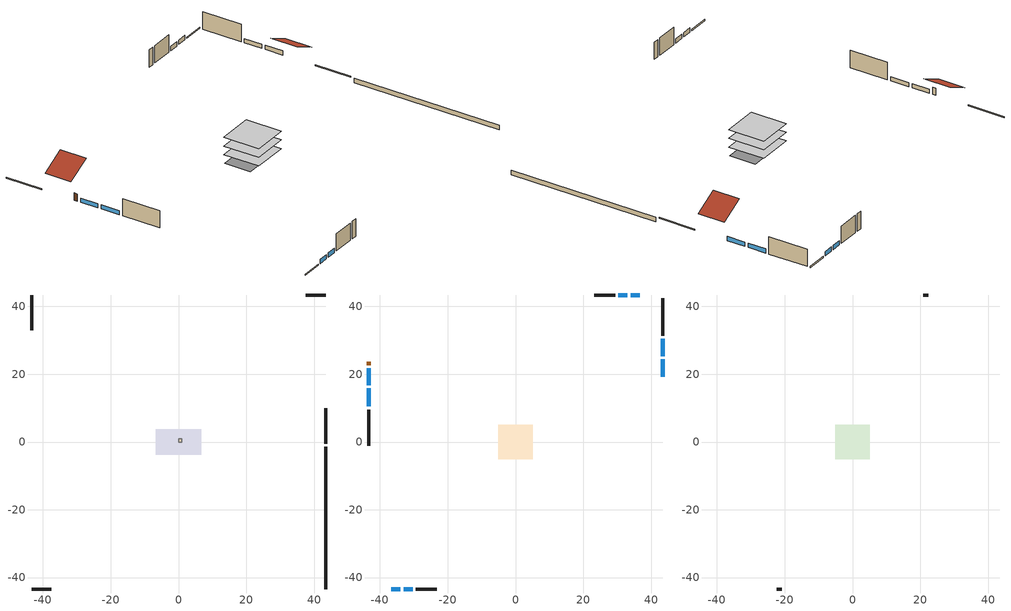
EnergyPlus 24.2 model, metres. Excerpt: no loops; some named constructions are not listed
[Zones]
air source heat pump airloop ret air zone
 floor adiabatic (AdiabaticConst): 0,0 0,1 1,1 1,0 z0
 wall adiabatic (AdiabaticConst): 0,1 0,0 1,0 1,1 0,1 z0:1
 ceiling adiabatic (AdiabaticConst): 1,0 1,1 0,1 0,0 z1
crawlspace - vented
 floor foundation (Slab1 construction): -6.75,-3.75 -6.75,3.75 6.75,3.75 6.75,-3.75 z-0.91
 wall outside (RimJoist1 construction): 43.39,-0.47 43.39,9.92 z0.3:0.61
 wall outside (RimJoist2 construction): -43.39,-43.39 -37.6,-43.39 z0.3:0.61
 wall outside (RimJoist3 construction): -43.39,43.39 -43.39,32.99 z0.3:0.61
 wall outside (RimJoist4 construction): 43.39,43.39 37.6,43.39 z0.3:0.61
 wall foundation (FoundationWall1 construction): 43.39,-43.39 43.39,-1.4 z-0.91:0.3
conditioned space
 floor to crawlspace - vented (Floor1 construction): -5.03,-5.03 -5.03,5.03 5.03,5.03 5.03,-5.03 z0.3
 floor adiabatic (AdiabaticFloorConstruction): -5.03,-5.03 -5.03,5.03 5.03,5.03 5.03,-5.03 z2.74
 wall outside (AdiabaticWallConstruction 1): -43.39,23.62 -43.39,22.7 z0.3:2.34
 wall outside (AdiabaticWallConstruction): 43.39,19.3 43.39,24.42 / 43.39,25.35 43.39,30.46 / -43.39,15.8 -43.39,10.48 z0.3:1.46; -36.67,-43.39 -33.97,-43.39 / -33.04,-43.39 -30.34,-43.39 / 36.67,43.39 33.97,43.39 / 33.04,43.39 30.34,43.39 z0.3:1.52; -43.39,21.77 -43.39,16.73 z0.3:1.43
 wall outside (Wall1 construction): 43.39,31.39 43.39,42.46 z0.3:5.18
 wall outside (Wall2 construction): -29.42,-43.39 -23.27,-43.39 z0.3:5.18
 wall outside (Wall3 construction): -43.39,9.55 -43.39,-1.13 z0.3:5.18
 wall outside (Wall4 construction): 29.42,43.39 23.27,43.39 z0.3:5.18
 window (WindowConstruction): 43.39,19.3 43.39,24.42 z0.3:1.46
 window (WindowConstruction 1): 43.39,25.35 43.39,30.46 z0.3:1.46
 window (WindowConstruction 2): -36.67,-43.39 -33.97,-43.39 z0.3:1.52
 window (WindowConstruction 3): -33.04,-43.39 -30.34,-43.39 z0.3:1.52
 window (WindowConstruction 4): -43.39,21.77 -43.39,16.73 z0.3:1.43
 window (WindowConstruction 5): -43.39,15.8 -43.39,10.48 z0.3:1.46
 window (WindowConstruction 6): 36.67,43.39 33.97,43.39 z0.3:1.52
 window (WindowConstruction 7): 33.04,43.39 30.34,43.39 z0.3:1.52
 door (Door): -43.39,23.61 -43.39,22.7 z0.3:2.34
 ceiling adiabatic (AdiabaticFloorConstruction): 5.03,-5.03 5.03,5.03 -5.03,5.03 -5.03,-5.03 z2.74
attic - vented
 floor to conditioned space (Floor2 construction Reversed): -5.03,-5.03 -5.03,5.03 5.03,5.03 5.03,-5.03 z5.18
 wall outside (Wall5 construction): -22.34,-43.39 -20.89,-43.39 z0.3:5.18
 wall outside (Wall6 construction): 22.34,43.39 20.89,43.39 z0.3:5.18
 roof outside (Roof1 construction): 43.39,18.37,5.18 36.66,18.37,8.55 36.66,10.85,8.55 43.39,10.85,5.18
 roof outside (Roof2 construction): -43.39,24.54,5.18 -36.66,24.54,8.55 -36.66,32.07,8.55 -43.39,32.07,5.18
[Material] Roughness=Rough; Thermal Absorptance=0.9
Name | Thickness {m} | Conductivity {W/m-K} | Density {kg/m3} | Specific Heat {J/kg-K} | Solar Absorptance | Visible Absorptance
ceiling loosefill ins | 0.169333 | 0.0480833 | 16.02 | 1046.75 | 0.7 | 0.7
ceiling stud and cavity | 0.1397 | 0.0824711 | 65.682 | 1177.47 | 0.7 | 0.7
floor covering | 0.0127 | 0.0433444 | 54.468 | 1339.84 | 0.6 | 0.6
floor stud and cavity | 0.1397 | 0.923637 | 92.3553 | 1139.71 | 0.7 | 0.7
gypsum board | 0.0127 | 0.160291 | 801 | 837.4 | 0.6 | 0.6
osb sheathing 0.75 in. | 0.01905 | 0.115458 | 512.64 | 1214.23 | 0.7 | 0.7
[Construction]
Floor1 construction Reversed: floor covering, osb sheathing 0.75 in., floor stud and cavity
Floor2 construction: ceiling loosefill ins, ceiling stud and cavity, gypsum board
[EnergyManagementSystem:Program]
infil_program: Set p_m = 0.14; Set p_s = 0.22; Set s_m = 270; Set s_s = 370; Set z_m = 9.99744; Set z_s = 4.8768; Set f_t = (((s_m/z_m)^p_m)*((z_s/s_s)^p_s)); Set Tdiff = tin_s-tout_s; Set dT = @Abs Tdiff; Set c = 0.1067; Set Cs = 0.0872; Set Cw = 0.1017; Set n = 0.65; Set sft = (f_t*0.5); Set temp1 = ((c*Cw)*((sft*site_vw_s)^(2*n)))^2; Set Qinf = (((c*Cs*(dT^n))^2)+temp1)^0.5; Set Qinf = (@Max Qinf 0); Set mech_vent_house_fan_sensible_load_act = 0.0; Set mech_vent_house_fan_latent_load_act = 0.0; Set OASupInPb = out_pb_s; Set OASupInTemp = tout_s; Set OASupInW = out_wt_s; Set OASupRho = (@RhoAirFnPbTdbW OASupInPb OASupInTemp OASupInW); Set OASupCp = (@CpAirFnW OASupInW); Set OASupInEnth = (@HFnTdbW OASupInTemp OASupInW); Set ZoneTemp = tin_s; Set ZoneW = win_s; Set ZoneCp = (@CpAirFnW ZoneW); Set ZoneAirEnth = (@HFnTdbW ZoneTemp ZoneW); Set mech_vent_house_fan_cfis_act = 0.0; Set QWHV_cfis_sup = 0.0; Set QWHV_cfis_suppl_sup = 0.0; Set QWHV_cfis_suppl_exh = 0.0; Set Qrange = 0; Set Qrange = Qrange + 0.04719 * mech_vent_range_fan_0_sch_s; Set Qbath = 0; Set Qbath = Qbath + 0.04719 * mech_vent_bath_fan_0_sch_s; Set Qdryer = 0; Set Qdryer = Qdryer + 0.07897 * clothes_dryer_exhaust_0_sch_s; Set QWHV_sup = 0.0; Set QWHV_exh = 0.0; Set Qsupply = QWHV_sup + QWHV_cfis_sup + QWHV_cfis_suppl_sup; Set Qexhaust = Qrange + Qbath + Qdryer + QWHV_exh + QWHV_cfis_suppl_exh; Set Qfan = (@Max Qexhaust Qsupply); Set Qducts = 0; Set Qducts = Qducts - air_source_heat_pump_airloop_0_DuctImbalLkSupFanEquivCond; Set Qducts = Qducts + air_source_heat_pump_airloop_0_DuctImbalLkExhFanEquivCond; If Qducts < 0; Set Qsupply = Qsupply - Qducts; Else; Set Qexhaust = Qexhaust + Qducts; EndIf; Set Qfan_with_ducts = (@Max Qexhaust Qsupply); Set Qimb = (@Abs (Qsupply - Qexhaust)); If Qinf + Qimb > 0; Set Qtot = Qfan_with_ducts + (Qinf^2) / (Qinf + Qimb); Else; Set Qtot = Qfan_with_ducts; EndIf; Set Qinf_adj = Qtot - Qfan; Set infil_flow_act = Qinf_adj; Set infil_program_Qinf = Qinf_adj; Set infil_program_Qfan = Qfan; Set Qload = Qfan; Set Effectiveness_Sens = 0.0; Set Effectiveness_Lat = 0.0; Set Fan_MFR = Qload * OASupRho; Set ZoneInEnth = OASupInEnth; Set ZoneInTemp = OASupInTemp; Set FanTotalToCond = Fan_MFR * (ZoneInEnth - ZoneAirEnth); Set FanSensToCond = Fan_MFR * ZoneCp * (ZoneInTemp - ZoneTemp); Set FanLatToCond = FanTotalToCond - FanSensToCond; Set mech_vent_house_fan_sensible_load_act = mech_vent_house_fan_sensible_load_act + FanSensToCond; Set mech_vent_house_fan_latent_load_act = mech_vent_house_fan_latent_load_act + FanLatToCond
natural_vent_program: Set Tin = tin_s; Set Tout = tout_s; Set Wout = out_wt_s; Set Pbar = out_pb_s; Set Phiout = (@RhFnTdbWPb Tout Wout Pbar); Set MaxHR = 0.0115; Set Tnvsp = (htg_sp_s + clg_sp_s) / 2; Set NVavail = natural_vent_s; Set ClgSsnAvail = cool_season; Set Qnv = 0; Set Qwhf = 0; Set whole_house_fan_mix_act = 0; Set whole_house_fan_act = 0; If ((Wout < MaxHR) && (Tin > Tout) && (Tin > Tnvsp) && (ClgSsnAvail > 0)); Set WHF_Flow = 0; Set Adj = (Tin-Tnvsp)/(Tin-Tout); Set Adj = (@Min Adj 1); Set Adj = (@Max Adj 0); If (WHF_Flow > 0); Set Qwhf = WHF_Flow*Adj; Set whole_house_fan_mix_act = WHF_Flow*Adj; Set WHF_W = 0; Set whole_house_fan_act = WHF_W*Adj; ElseIf (NVavail > 0); Set NVArea = 14815.563659136; Set Cs = 0.00017937135914540493; Set Cw = 8.97707065726015e-05; Set Tdiff = Tin-Tout; Set dT = (@Abs Tdiff); Set Vwind = site_vw_s; Set SGNV = NVArea*Adj*((((Cs*dT)+(Cw*(Vwind^2)))^0.5)/1000); Set MaxNV = 2.7423292766208007; Set Qnv = (@Min SGNV MaxNV); EndIf; EndIf; Set natural_vent_flow_act = Qnv; Set whole_house_fan_flow_act = Qwhf; Set natural_vent_program_Qnv = Qnv; Set natural_vent_program_Qwhf = Qwhf
total_airflows_program: Set total_infil_flow_rate = 0; Set total_mechvent_flow_rate = 0; Set total_natvent_flow_rate = 0; Set total_whf_flow_rate = 0; Set total_infil_flow_rate = total_infil_flow_rate + (infil_program_Qinf * 1); Set total_mechvent_flow_rate = total_mechvent_flow_rate + (infil_program_Qfan * 1); Set total_natvent_flow_rate = total_natvent_flow_rate + (natural_vent_program_Qnv * 1); Set total_whf_flow_rate = total_whf_flow_rate + (natural_vent_program_Qwhf * 1)
total_loads_program: Set loads_htg_tot = 0; Set loads_clg_tot = 0; If htg_load_cond > 0; Set loads_htg_tot = loads_htg_tot + (htg_load_cond - clg_load_cond) * 1.0; Set loads_htg_tot = loads_htg_tot + (htg_load_duct - clg_load_duct) * 1.0; EndIf; Set loads_htg_tot = (@Max loads_htg_tot 0); If clg_load_cond > 0; Set loads_clg_tot = loads_clg_tot + (clg_load_cond - htg_load_cond) * 1.0; Set loads_clg_tot = loads_clg_tot + (clg_load_duct - htg_load_duct) * 1.0; EndIf; Set loads_clg_tot = (@Max loads_clg_tot 0)
unmet_hours_program: Set htg_unmet_hours = 0; Set clg_unmet_hours = 0; Set unit_htg_unmet_hours = 0; If ((DayOfYear >= 1) && (DayOfYear <= 365)); Set unit_htg_unmet_hours = unit_htg_unmet_hours + conditioned_space_htg_unmet_s; If unit_htg_unmet_hours > htg_unmet_hours; Set htg_unmet_hours = unit_htg_unmet_hours; EndIf; EndIf; Set unit_clg_unmet_hours = 0; If ((DayOfYear >= 1) && (DayOfYear <= 365)); Set unit_clg_unmet_hours = unit_clg_unmet_hours + conditioned_space_clg_unmet_s; If unit_clg_unmet_hours > clg_unmet_hours; Set clg_unmet_hours = unit_clg_unmet_hours; EndIf; EndIf
water_heater_Control: Set water_heater_HPWHSchedOverride = water_heater_T_set; If (water_heater_amb_temp<5.56) || (water_heater_amb_temp>48.89); Set water_heater_UESchedOverride = water_heater_T_set; Set water_heater_LESchedOverride = water_heater_T_set; Else; Set water_heater_UESchedOverride = water_heater_T_set - 9.0; Set water_heater_LESchedOverride = 0; EndIf
water_heater_hpwh_EC_adj: If WarmupFlag == 0; Set dhw_e_cons = water_heater_tank_energy + water_heater_tank_on_cycle_parasitic + water_heater_tank_off_cycle_parasitic + water_heater_coil_energy + water_heater_fan_energy; Set water_heater_hpwh_ec_adj_act = 0.0 * dhw_e_cons / 1; EndIf
water_heater_InletAir: Set water_heater_Tamb_act = water_heater_amb_temp; Set water_heater_RHamb_act = 0; Set water_heater_RHamb_act = water_heater_RHamb_act + (water_heater_amb_rh / 100) / 1; Set water_heater_sens_act = (0 - water_heater_sens_cool - (water_heater_tl + water_heater_fan_pwr)) / 1; Set water_heater_lat_act = (0 - water_heater_lat_cool) / 1
[EnergyManagementSystem:Subroutine]
air_source_heat_pump_airloop_0_duct_subroutine: Set AH_MFR = air_source_heat_pump_airloop_AH_MFR / 1; If AH_MFR > 0; Set AH_Tout = air_source_heat_pump_airloop_AH_Tout; Set AH_Wout = air_source_heat_pump_airloop_AH_Wout; Set RA_T = air_source_heat_pump_airloop_RA_T; Set RA_W = air_source_heat_pump_airloop_Ra_W; Set Fan_RTF = air_source_heat_pump_airloop_Fan_RTF; Set DZ_T = air_source_heat_pump_airloop_0_DZ_T; Set DZ_W = air_source_heat_pump_airloop_0_DZ_W; Set AH_VFR = air_source_heat_pump_airloop_AH_VFR / 1; Set h_SA = (@HFnTdbW AH_Tout AH_Wout); Set h_RA = (@HFnTdbW RA_T RA_W); Set h_fg = (@HfgAirFnWTdb AH_Wout AH_Tout); Set h_DZ = (@HFnTdbW DZ_T DZ_W); Set air_cp = 1006.0; Set f_sup = 0.133; Set f_ret = 0.067; Set sup_lk_mfr = f_sup * AH_MFR; Set ret_lk_mfr = f_ret * AH_MFR; Set SupTotLkToCond = sup_lk_mfr*(h_RA - h_SA); Set SupLatLkToCond = sup_lk_mfr*h_fg*(RA_W-AH_Wout); Set SupSensLkToCond = SupTotLkToCond-SupLatLkToCond; Set supply_ua = 136.917; Set eTm = 0-((Fan_RTF/(AH_MFR*air_cp))*supply_ua); Set t_sup = DZ_T+((AH_Tout-DZ_T)*(@Exp eTm)); Set SupCondToCond = AH_MFR*air_cp*(t_sup-AH_Tout); Set SupCondToDZ = 0-SupCondToCond; Set return_ua = 50.71; Set eTm = 0-((Fan_RTF/(AH_MFR*air_cp))*return_ua); Set t_ret = DZ_T+((RA_T-DZ_T)*(@Exp eTm)); Set RetCondToRP = AH_MFR*air_cp*(t_ret-RA_T); Set RetCondToDZ = 0-RetCondToRP; Set RetLatLkToRP = 0; Set RetSensLkToRP = ret_lk_mfr*air_cp*(DZ_T-RA_T); Set SupTotLkToDZ = sup_lk_mfr*(h_SA-h_DZ); Set SupLatLkToDZ = sup_lk_mfr*h_fg*(AH_Wout-DZ_W); Set SupSensLkToDZ = SupTotLkToDZ-SupLatLkToDZ; Set FracOutsideToCond = 1.0; Set FracOutsideToDZ = 0.0; Set FracCondToOutside = 0.0; Set FracDZToOutside = 1.0; Set FracDZToCond = 0.0; Set FracCondToDZ = 0.0; Set lk_imbal_vfr = @ABS(f_sup - f_ret) * AH_VFR; Set ImbalLkCondToDZ = lk_imbal_vfr * FracCondToDZ; Set ImbalLkDZToCond = lk_imbal_vfr * FracDZToCond; Set ImbalLkOutsideToCond = lk_imbal_vfr * FracOutsideToCond; Set ImbalLkOutsideToDZ = lk_imbal_vfr * FracOutsideToDZ; Set ImbalLkCondToOutside = lk_imbal_vfr * FracCondToOutside; Set ImbalLkDZToOutside = lk_imbal_vfr * FracDZToOutside; Else; Set SupLatLkToCond = 0; Set SupSensLkToCond = 0; Set SupCondToCond = 0; Set RetCondToRP = 0; Set RetLatLkToRP = 0; Set RetSensLkToRP = 0; Set RetCondToDZ = 0; Set SupCondToDZ = 0; Set SupLatLkToDZ = 0; Set SupSensLkToDZ = 0; Set ImbalLkCondToDZ = 0; Set ImbalLkDZToCond = 0; Set ImbalLkOutsideToCond = 0; Set ImbalLkOutsideToDZ = 0; Set ImbalLkCondToOutside = 0; Set ImbalLkDZToOutside = 0; EndIf; Set air_source_heat_pump_airloop_0_SupLatLkToCond = SupLatLkToCond; Set air_source_heat_pump_airloop_0_SupSensLkToCond = SupSensLkToCond; Set air_source_heat_pump_airloop_0_SupCondToLv = SupCondToCond; Set air_source_heat_pump_airloop_0_RetCondToRP = RetCondToRP; Set air_source_heat_pump_airloop_0_RetLatLkToRP = RetLatLkToRP; Set air_source_heat_pump_airloop_0_RetSensLkToRP = RetSensLkToRP; Set air_source_heat_pump_airloop_0_RetCondToDZ = RetCondToDZ; Set air_source_heat_pump_airloop_0_SupCondToDZ = SupCondToDZ; Set air_source_heat_pump_airloop_0_SupLatLkToDZ = SupLatLkToDZ; Set air_source_heat_pump_airloop_0_SupSensLkToDZ = SupSensLkToDZ; Set air_source_heat_pump_airloop_0_ZoneMixCondToDZ = ImbalLkCondToDZ; Set air_source_heat_pump_airloop_0_ZoneMixDZToCond = ImbalLkDZToCond; Set air_source_heat_pump_airloop_0_DuctImbalLkSupFanEquivCond = ImbalLkCondToOutside; Set air_source_heat_pump_airloop_0_DuctImbalLkExhFanEquivCond = ImbalLkOutsideToCond; Set air_source_heat_pump_airloop_0_DuctImbalLkSupFanEquivDZ = ImbalLkDZToOutside; Set air_source_heat_pump_airloop_0_DuctImbalLkExhFanEquivDZ = ImbalLkOutsideToDZ
[EnergyManagementSystem:ProgramCallingManager]
air_source_heat_pump_airloop_0_duct_program_calling_manager: EndOfSystemTimestepAfterHVACReporting; air_source_heat_pump_airloop_0_duct_program
air_source_heat_pump_supply_fan_disaggregate_program_calling_manager: EndOfSystemTimestepBeforeHVACReporting; air_source_heat_pump_supply_fan_disaggregate_program
component_loads_program_calling_manager: EndOfZoneTimestepAfterZoneReporting; component_loads_program
crawlspace_vented_1_duct_leakage_imbalance_infil_program_calling_manager: BeginZoneTimestepAfterInitHeatBalance; crawlspace_vented_1_duct_leakage_imbalance_infil_program
fridge_schedule_program_calling_manager: BeginZoneTimestepAfterInitHeatBalance; fridge_schedule_program
infil_program_calling_manager: BeginZoneTimestepAfterInitHeatBalance; infil_program
natural_vent_program_calling_manager: BeginZoneTimestepAfterInitHeatBalance; natural_vent_program
total_airflows_program_calling_manager: EndOfZoneTimestepAfterZoneReporting; total_airflows_program
total_loads_program_calling_manager: EndOfZoneTimestepAfterZoneReporting; total_loads_program
unmet_hours_program_calling_manager: EndOfZoneTimestepBeforeZoneReporting; unmet_hours_program
water_heater_hpwh_EC_adj_ProgramManager: EndOfSystemTimestepBeforeHVACReporting; water_heater_hpwh_EC_adj
water_heater_ProgramManager: InsideHVACSystemIterationLoop; water_heater_Control; water_heater_InletAir
[EnergyManagementSystem:OutputVariable]
Name | EMS Variable | Type of Data in Variable | Update Frequency | EMS Program or Subroutine | Units
air source heat pump supply fan disaggregate clg | air_source_heat_pump_supply_fan_clg | Summed | SystemTimestep | air_source_heat_pump_supply_fan_disaggregate_program | J
air source heat pump supply fan disaggregate htg backup | air_source_heat_pump_supply_fan_backup_htg | Summed | SystemTimestep | air_source_heat_pump_supply_fan_disaggregate_program | J
air source heat pump supply fan disaggregate htg primary | air_source_heat_pump_supply_fan_primary_htg | Summed | SystemTimestep | air_source_heat_pump_supply_fan_disaggregate_program | J
loads_htg_tot_peakload_outvar; loads_htg_tot_annual_outvar; loads_htg_tot_timeseries_outvar | loads_htg_tot | Summed | ZoneTimestep | total_loads_program | J
loads_clg_tot_peakload_outvar; loads_clg_tot_annual_outvar; loads_clg_tot_timeseries_outvar | loads_clg_tot | Summed | ZoneTimestep | total_loads_program | J
htg_unmet_hours_annual_outvar; htg_unmet_hours_timeseries_outvar | htg_unmet_hours | Summed | ZoneTimestep | unmet_hours_program | hr
clg_unmet_hours_annual_outvar; clg_unmet_hours_timeseries_outvar | clg_unmet_hours | Summed | ZoneTimestep | unmet_hours_program | hr
loads_htg_roofs_annual_outvar; loads_htg_roofs_timeseries_outvar | loads_htg_roofs | Summed | ZoneTimestep | component_loads_program | J
loads_htg_ceilings_annual_outvar; loads_htg_ceilings_timeseries_outvar | loads_htg_ceilings | Summed | ZoneTimestep | component_loads_program | J
loads_htg_walls_annual_outvar; loads_htg_walls_timeseries_outvar | loads_htg_walls | Summed | ZoneTimestep | component_loads_program | J
loads_htg_rim_joists_annual_outvar; loads_htg_rim_joists_timeseries_outvar | loads_htg_rim_joists | Summed | ZoneTimestep | component_loads_program | J
loads_htg_foundation_walls_annual_outvar; loads_htg_foundation_walls_timeseries_outvar | loads_htg_foundation_walls | Summed | ZoneTimestep | component_loads_program | J
loads_htg_doors_annual_outvar; loads_htg_doors_timeseries_outvar | loads_htg_doors | Summed | ZoneTimestep | component_loads_program | J
loads_htg_windows_conduction_annual_outvar; loads_htg_windows_conduction_timeseries_outvar | loads_htg_windows_conduction | Summed | ZoneTimestep | component_loads_program | J
loads_htg_windows_solar_annual_outvar; loads_htg_windows_solar_timeseries_outvar | loads_htg_windows_solar | Summed | ZoneTimestep | component_loads_program | J
loads_htg_skylights_conduction_annual_outvar; loads_htg_skylights_conduction_timeseries_outvar | loads_htg_skylights_conduction | Summed | ZoneTimestep | component_loads_program | J
loads_htg_skylights_solar_annual_outvar; loads_htg_skylights_solar_timeseries_outvar | loads_htg_skylights_solar | Summed | ZoneTimestep | component_loads_program | J
loads_htg_floors_annual_outvar; loads_htg_floors_timeseries_outvar | loads_htg_floors | Summed | ZoneTimestep | component_loads_program | J
loads_htg_slabs_annual_outvar; loads_htg_slabs_timeseries_outvar | loads_htg_slabs | Summed | ZoneTimestep | component_loads_program | J
loads_htg_internal_mass_annual_outvar; loads_htg_internal_mass_timeseries_outvar | loads_htg_internal_mass | Summed | ZoneTimestep | component_loads_program | J
loads_htg_infil_annual_outvar; loads_htg_infil_timeseries_outvar | loads_htg_infil | Summed | ZoneTimestep | component_loads_program | J
loads_htg_natvent_annual_outvar; loads_htg_natvent_timeseries_outvar | loads_htg_natvent | Summed | ZoneTimestep | component_loads_program | J
loads_htg_mechvent_annual_outvar; loads_htg_mechvent_timeseries_outvar | loads_htg_mechvent | Summed | ZoneTimestep | component_loads_program | J
loads_htg_whf_annual_outvar; loads_htg_whf_timeseries_outvar | loads_htg_whf | Summed | ZoneTimestep | component_loads_program | J
loads_htg_ducts_annual_outvar; loads_htg_ducts_timeseries_outvar | loads_htg_ducts | Summed | ZoneTimestep | component_loads_program | J
loads_htg_intgains_annual_outvar; loads_htg_intgains_timeseries_outvar | loads_htg_intgains | Summed | ZoneTimestep | component_loads_program | J
loads_htg_lighting_annual_outvar; loads_htg_lighting_timeseries_outvar | loads_htg_lighting | Summed | ZoneTimestep | component_loads_program | J
loads_clg_roofs_annual_outvar; loads_clg_roofs_timeseries_outvar | loads_clg_roofs | Summed | ZoneTimestep | component_loads_program | J
loads_clg_ceilings_annual_outvar; loads_clg_ceilings_timeseries_outvar | loads_clg_ceilings | Summed | ZoneTimestep | component_loads_program | J
loads_clg_walls_annual_outvar; loads_clg_walls_timeseries_outvar | loads_clg_walls | Summed | ZoneTimestep | component_loads_program | J
loads_clg_rim_joists_annual_outvar; loads_clg_rim_joists_timeseries_outvar | loads_clg_rim_joists | Summed | ZoneTimestep | component_loads_program | J
loads_clg_foundation_walls_annual_outvar; loads_clg_foundation_walls_timeseries_outvar | loads_clg_foundation_walls | Summed | ZoneTimestep | component_loads_program | J
loads_clg_doors_annual_outvar; loads_clg_doors_timeseries_outvar | loads_clg_doors | Summed | ZoneTimestep | component_loads_program | J
loads_clg_windows_conduction_annual_outvar; loads_clg_windows_conduction_timeseries_outvar | loads_clg_windows_conduction | Summed | ZoneTimestep | component_loads_program | J
loads_clg_windows_solar_annual_outvar; loads_clg_windows_solar_timeseries_outvar | loads_clg_windows_solar | Summed | ZoneTimestep | component_loads_program | J
loads_clg_skylights_conduction_annual_outvar; loads_clg_skylights_conduction_timeseries_outvar | loads_clg_skylights_conduction | Summed | ZoneTimestep | component_loads_program | J
loads_clg_skylights_solar_annual_outvar; loads_clg_skylights_solar_timeseries_outvar | loads_clg_skylights_solar | Summed | ZoneTimestep | component_loads_program | J
loads_clg_floors_annual_outvar; loads_clg_floors_timeseries_outvar | loads_clg_floors | Summed | ZoneTimestep | component_loads_program | J
loads_clg_slabs_annual_outvar; loads_clg_slabs_timeseries_outvar | loads_clg_slabs | Summed | ZoneTimestep | component_loads_program | J
loads_clg_internal_mass_annual_outvar; loads_clg_internal_mass_timeseries_outvar | loads_clg_internal_mass | Summed | ZoneTimestep | component_loads_program | J
loads_clg_infil_annual_outvar; loads_clg_infil_timeseries_outvar | loads_clg_infil | Summed | ZoneTimestep | component_loads_program | J
loads_clg_natvent_annual_outvar; loads_clg_natvent_timeseries_outvar | loads_clg_natvent | Summed | ZoneTimestep | component_loads_program | J
loads_clg_mechvent_annual_outvar; loads_clg_mechvent_timeseries_outvar | loads_clg_mechvent | Summed | ZoneTimestep | component_loads_program | J
loads_clg_whf_annual_outvar; loads_clg_whf_timeseries_outvar | loads_clg_whf | Summed | ZoneTimestep | component_loads_program | J
loads_clg_ducts_annual_outvar; loads_clg_ducts_timeseries_outvar | loads_clg_ducts | Summed | ZoneTimestep | component_loads_program | J
loads_clg_intgains_annual_outvar; loads_clg_intgains_timeseries_outvar | loads_clg_intgains | Summed | ZoneTimestep | component_loads_program | J
loads_clg_lighting_annual_outvar; loads_clg_lighting_timeseries_outvar | loads_clg_lighting | Summed | ZoneTimestep | component_loads_program | J
total_infil_flow_rate_timeseries_outvar | total_infil_flow_rate | Averaged | ZoneTimestep | total_airflows_program | m^3/s
total_mechvent_flow_rate_timeseries_outvar | total_mechvent_flow_rate | Averaged | ZoneTimestep | total_airflows_program | m^3/s
total_natvent_flow_rate_timeseries_outvar | total_natvent_flow_rate | Averaged | ZoneTimestep | total_airflows_program | m^3/s
total_whf_flow_rate_timeseries_outvar | total_whf_flow_rate | Averaged | ZoneTimestep | total_airflows_program | m^3/s
[Schedule:Day:Interval]
cooling season schedule day; cooling season schedule day 2; cooling season schedule default day; natural vent schedule default day: No, 24:00, 0
cooling season schedule day 1; natural vent schedule day: No, 24:00, 1
exterior lighting schedule day 10: No, 01:00, 0.552381, 03:00, 0.510952, 05:00, 0.483333, 06:00, 0.538571, 07:00, 0.607619, 08:00, 0.56619, 09:00, 0.428095, 10:00, 0.345238, 12:00, 0.331429, 13:00, 0.345238, 14:00, 0.386667, 15:00, 0.414286, 16:00, 0.483333, 17:00, 0.607619, 18:00, 0.773333, 19:00, 0.88381, 20:00, 0.939048, 21:00, 0.966667, 22:00, 0.897619, 23:00, 0.773333, 24:00, 0.649048
exterior lighting schedule day 11: No, 01:00, 0.571429, 03:00, 0.528571, 05:00, 0.5, 06:00, 0.557143, 07:00, 0.628571, 08:00, 0.585714, 09:00, 0.442857, 10:00, 0.357143, 12:00, 0.342857, 13:00, 0.357143, 14:00, 0.4, 15:00, 0.428571, 16:00, 0.5, 17:00, 0.628571, 18:00, 0.8, 19:00, 0.914286, 20:00, 0.971429, 21:00, 1, 22:00, 0.928571, 23:00, 0.8, 24:00, 0.671429
[Schedule:Week:Daily]
cooling season schedule Week Rule - Jan1-May26: cooling season schedule day, cooling season schedule day, cooling season schedule day, cooling season schedule day, cooling season schedule day, cooling season schedule day, cooling season schedule day, cooling season schedule default day, cooling season schedule default day, cooling season schedule default day, cooling season schedule default day, cooling season schedule default day
cooling season schedule Week Rule - May27-Jun2: cooling season schedule day, cooling season schedule day, cooling season schedule day, cooling season schedule day, cooling season schedule day, cooling season schedule day 1, cooling season schedule day 1, cooling season schedule default day, cooling season schedule default day, cooling season schedule default day, cooling season schedule default day, cooling season schedule default day
cooling season schedule Week Rule - Jun3-Sep29: cooling season schedule day 1, cooling season schedule day 1, cooling season schedule day 1, cooling season schedule day 1, cooling season schedule day 1, cooling season schedule day 1, cooling season schedule day 1, cooling season schedule default day, cooling season schedule default day, cooling season schedule default day, cooling season schedule default day, cooling season schedule default day
cooling season schedule Week Rule - Sep30-Oct6: cooling season schedule day 1, cooling season schedule day 2, cooling season schedule day 2, cooling season schedule day 2, cooling season schedule day 2, cooling season schedule day 2, cooling season schedule day 2, cooling season schedule default day, cooling season schedule default day, cooling season schedule default day, cooling season schedule default day, cooling season schedule default day
cooling season schedule Week Rule - Oct7-Dec31: cooling season schedule day 2, cooling season schedule day 2, cooling season schedule day 2, cooling season schedule day 2, cooling season schedule day 2, cooling season schedule day 2, cooling season schedule day 2, cooling season schedule default day, cooling season schedule default day, cooling season schedule default day, cooling season schedule default day, cooling season schedule default day
natural vent schedule Week Rule - Jan1-Jan6: natural vent schedule day, natural vent schedule day, natural vent schedule default day, natural vent schedule day, natural vent schedule default day, natural vent schedule day, natural vent schedule default day, natural vent schedule default day, natural vent schedule default day, natural vent schedule default day, natural vent schedule default day, natural vent schedule default day
natural vent schedule Week Rule - Jan7-Dec31: natural vent schedule default day, natural vent schedule day, natural vent schedule default day, natural vent schedule day, natural vent schedule default day, natural vent schedule day, natural vent schedule default day, natural vent schedule default day, natural vent schedule default day, natural vent schedule default day, natural vent schedule default day, natural vent schedule default day
[Schedule:Year]
cooling season schedule: cooling season schedule Week Rule - Jan1-May26, 1, 1, 5, 26, cooling season schedule Week Rule - May27-Jun2, 5, 27, 6, 2, cooling season schedule Week Rule - Jun3-Sep29, 6, 3, 9, 29, cooling season schedule Week Rule - Sep30-Oct6, 9, 30, 10, 6, cooling season schedule Week Rule - Oct7-Dec31, 10, 7, 12, 31
natural vent schedule: natural vent schedule Week Rule - Jan1-Jan6, 1, 1, 1, 6, natural vent schedule Week Rule - Jan7-Dec31, 1, 7, 12, 31
